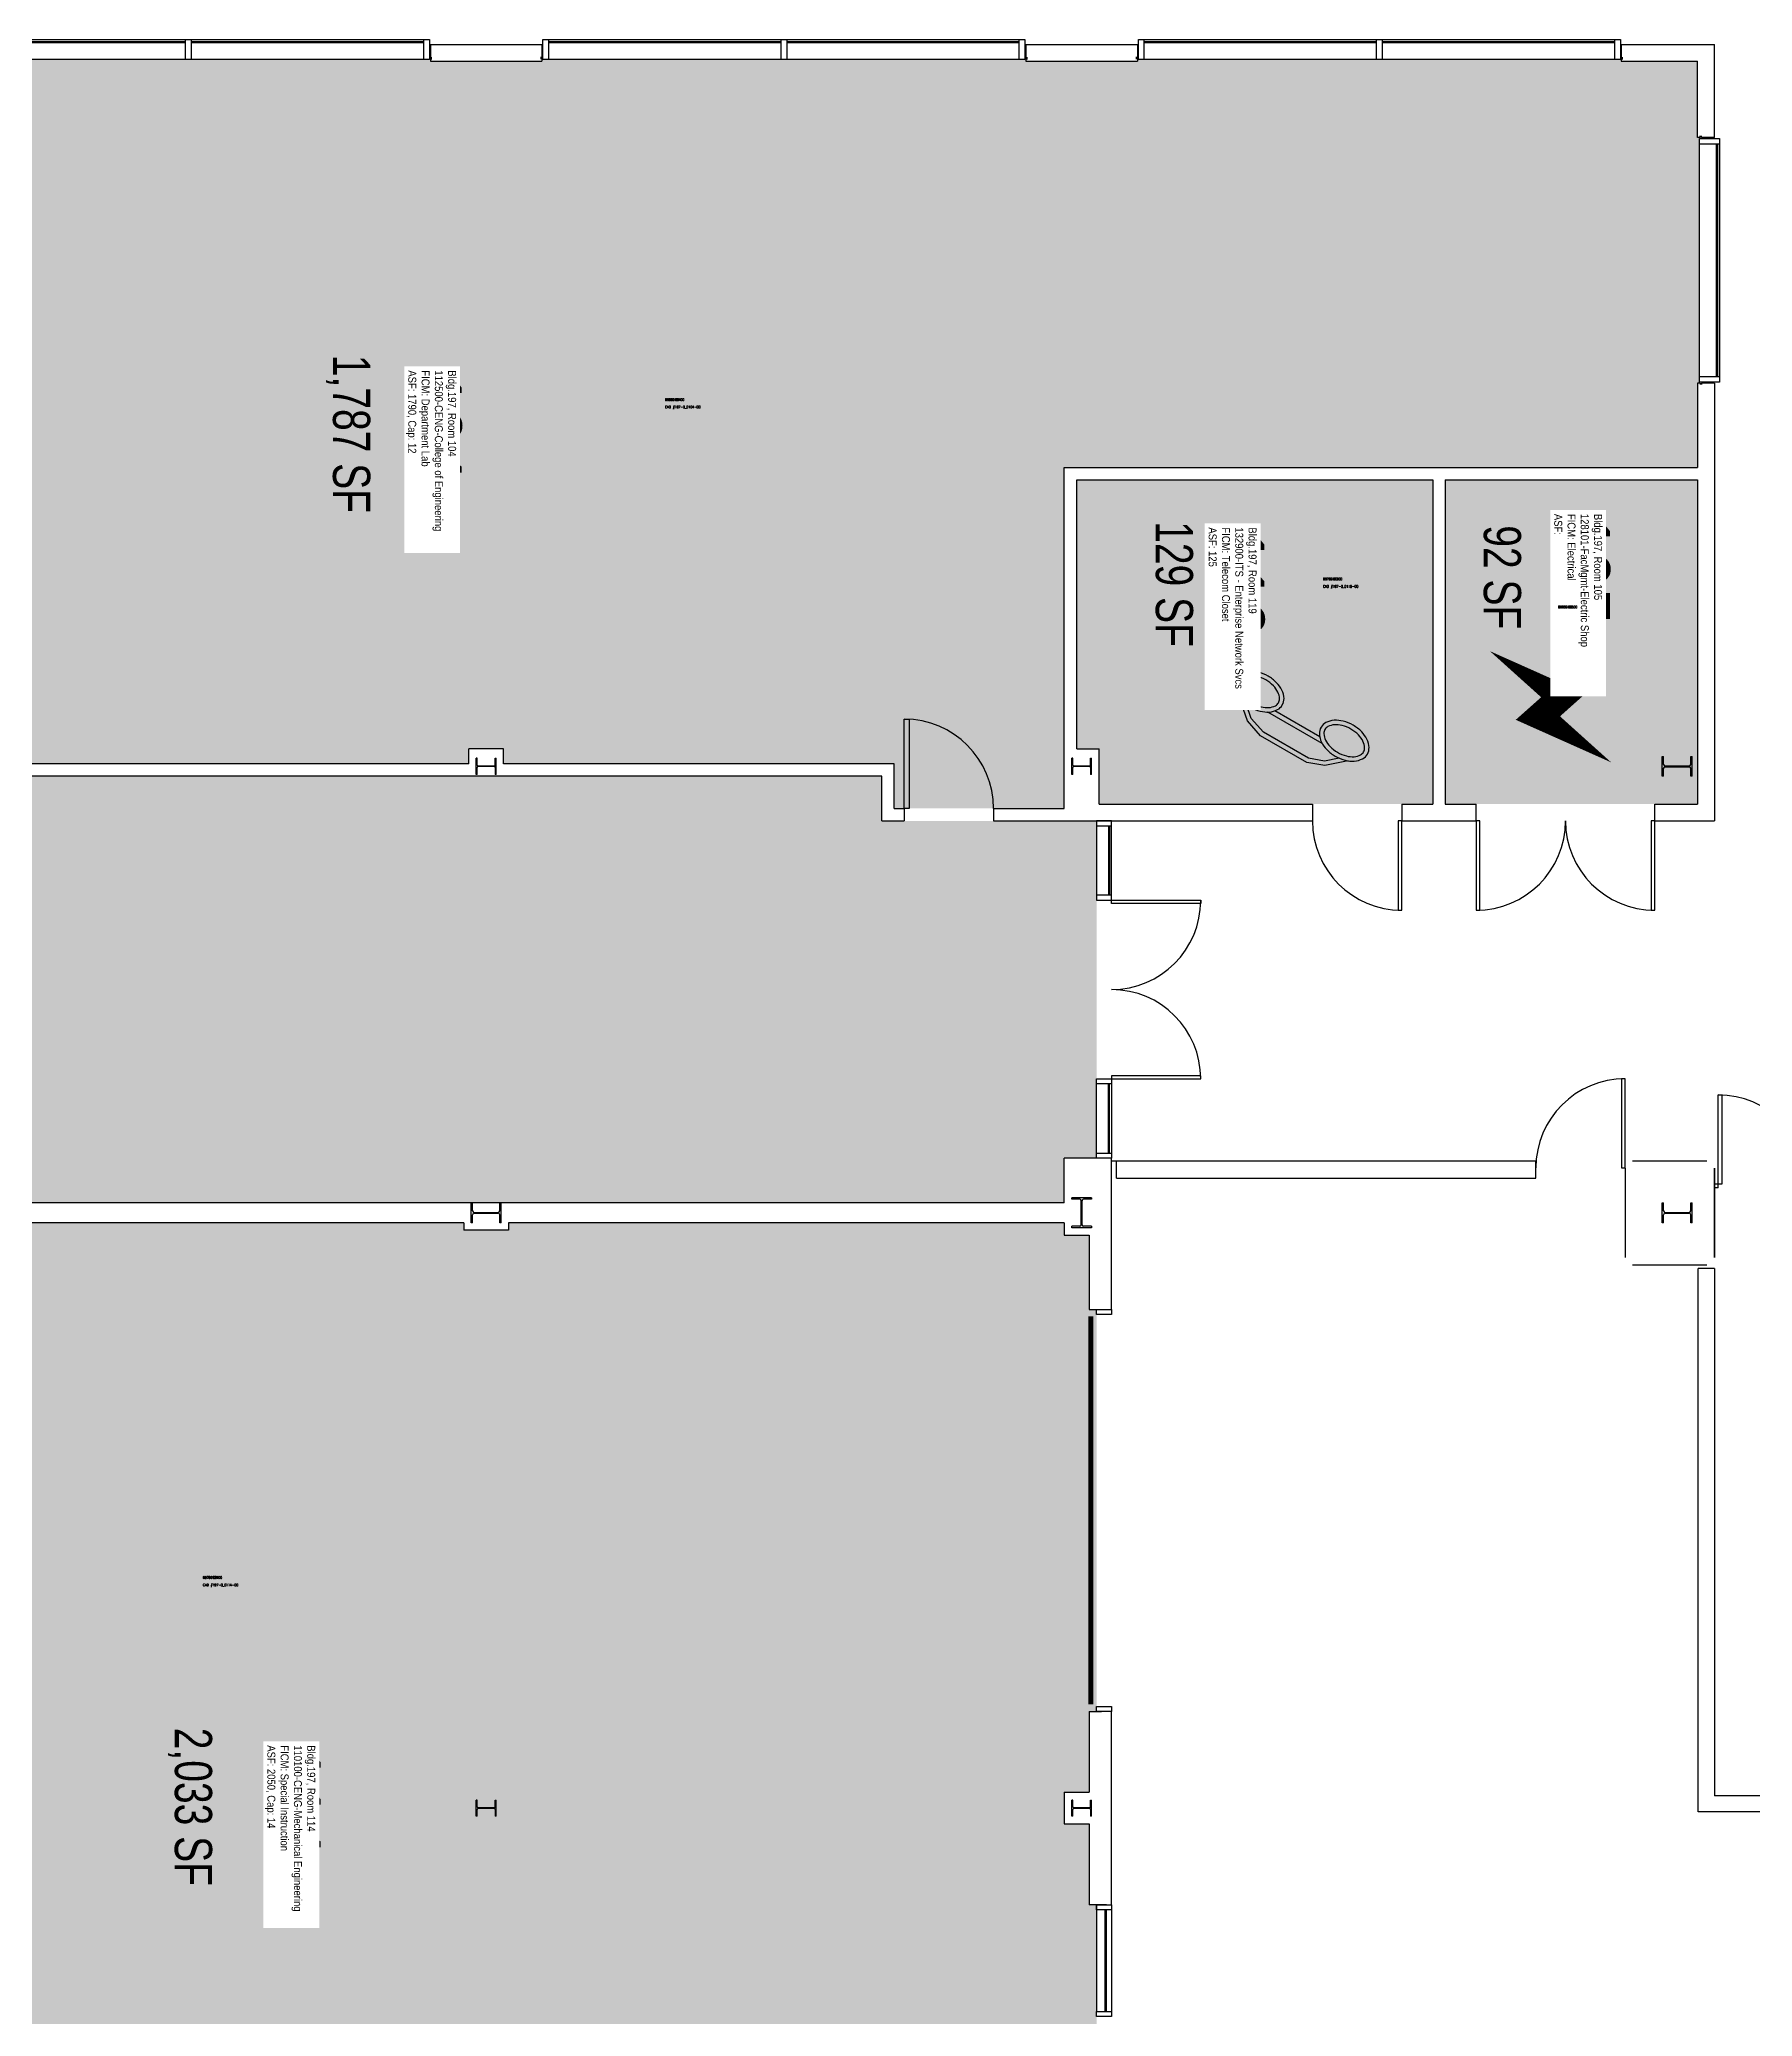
# Model space of a CAD drawing. Header units: inches. Extents: x -1455 to 1294, y -986 to 713.
# Drawn here: x 60 to 750, y -84 to 713 of the extents above; entities that cross this region are included whole.
import ezdxf
from ezdxf.enums import TextEntityAlignment as Align

# ---------------------------------------------------------------- set-up
doc = ezdxf.new("R2010")
doc.units = ezdxf.units.IN
doc.header["$LTSCALE"] = 10
doc.header["$MEASUREMENT"] = 0
doc.layers.get('0').update_dxf_attribs({"linetype": 'CONTINUOUS'})
for name, color, linetype in [('A-DOOR', 2, 'CONTINUOUS'), ('A-GLAZ', 1, 'CONTINUOUS'), ('A-GLAZ-SILL', 2, 'CONTINUOUS'), ('A-IDEN-CNUM', 7, 'CONTINUOUS'), ('A-IDEN-ICON', 4, 'CONTINUOUS'), ('A-IDEN-RNUM', 7, 'CONTINUOUS'), ('A-IDEN-SNUM', 4, 'CONTINUOUS'), ('A-IDEN-VNUM', 4, 'CONTINUOUS'), ('A-SITE', 3, 'CONTINUOUS'), ('A-WALL', 5, 'CONTINUOUS'), ('AREA-TEXT', 3, 'CONTINUOUS'), ('Rooms-Category-Color', 7, 'CONTINUOUS'), ('Rooms-College-Color', 7, 'CONTINUOUS'), ('Rooms-Department-Color', 7, 'CONTINUOUS'), ('Rooms-Division-Color', 7, 'CONTINUOUS'), ('Rooms-Information', 7, 'CONTINUOUS')]:
    doc.layers.add(name, color=color, linetype=linetype)
doc.styles.add('AREA', font='arial.ttf', dxfattribs={"width": 0.75, "height": 24})
doc.styles.add('ROOMSNUMBER', font='TXT.SHX', dxfattribs={"height": 1})
doc.styles.add('ROOMVNUMBER', font='arial.ttf', dxfattribs={"width": 0.85, "height": 30})

# ---------------------------------------------------------------- blocks, each defined once
blk = doc.blocks.new('CPELECT')
blk.add_lwpolyline([(0.0623, 0.0629, 0, 0.03, 0), (0.0105, -0.0168, 0.03, 0.03, 0), (-0.0105, 0.0068, 0.03, 0, 0), (-0.0623, -0.0729, 0.03, 0, 0)], format="xyseb")
blk = doc.blocks.new('W12x45')
for p, q in [((-4.0225, 5.455), (-4.0225, 6.03)), ((-4.0225, 6.03), (4.0225, 6.03)), ((-4.0225, 5.455), (-0.7675, 5.455)), ((-0.1675, 4.855), (-0.1675, -4.855)), ((0.1675, 4.855), (0.1675, -4.855)), ((0.7675, 5.455), (4.0225, 5.455)), ((4.0225, 6.03), (4.0225, 5.455)), ((-4.0225, -6.03), (-4.0225, -5.455)), ((-4.0225, -5.455), (-0.7675, -5.455)), ((-4.0225, -6.03), (4.0225, -6.03)), ((0.7675, -5.455), (4.0225, -5.455)), ((4.0225, -5.455), (4.0225, -6.03))]:
    blk.add_line(p, q)
for centre, start, end in [((-0.7675, 4.855), 0, 90), ((0.7675, 4.855), 90, 180), ((-0.7675, -4.855), 270, 0), ((0.7675, -4.855), 180, 270)]:
    blk.add_arc(centre, 0.6, start, end)
blk = doc.blocks.new('W8x24')
for p, q in [((-3.2475, 3.565), (-3.2475, 3.965)), ((-3.2475, 3.965), (3.2475, 3.965)), ((-3.2475, 3.565), (-0.5225, 3.565)), ((-0.1225, -3.165), (-0.1225, 3.165)), ((0.1225, -3.165), (0.1225, 3.165)), ((0.5225, 3.565), (3.2475, 3.565)), ((3.2475, 3.565), (3.2475, 3.965)), ((-3.2475, -3.965), (-3.2475, -3.565)), ((-0.5225, -3.565), (-3.2475, -3.565)), ((-3.2475, -3.965), (3.2475, -3.965)), ((0.5225, -3.565), (3.2475, -3.565)), ((3.2475, -3.565), (3.2475, -3.965))]:
    blk.add_line(p, q)
for centre, start, end in [((-0.5225, 3.165), 0, 90), ((0.5225, 3.165), 90, 180), ((-0.5225, -3.165), 270, 0), ((0.5225, -3.165), 180, 270)]:
    blk.add_arc(centre, 0.4, start, end)
blk = doc.blocks.new('CPPHONE')
for p, q in [((0.0096, 0.0252), (-0.0196, -0.0252)), ((0.0169, 0.0279), (-0.0182, -0.0329))]:
    blk.add_line(p, q)
for points in [[(0.0288, 0.0786, 0.139889), (0.0216, 0.0804, 0.107118), (0.0122, 0.0781, 0.079812), (0.0039, 0.0722, 0.067459), (-0.0035, 0.0626, 0.067459), (-0.008, 0.0515, 0.079812), (-0.009, 0.0413, 0.107118), (-0.0064, 0.032, 0.139889), (-0.0012, 0.0267, 0.139889), (0.0061, 0.0248, 0.107118), (0.0155, 0.0272, 0.079812), (0.0238, 0.0331, 0.067459), (0.0312, 0.0426, 0.067459), (0.0357, 0.0538, 0.079812), (0.0367, 0.0639, 0.107118), (0.034, 0.0732, 0.139889)], [(0.0263, 0.0743, 0.139889), (0.0218, 0.0754, 0.107118), (0.0144, 0.0736, 0.079812), (0.0074, 0.0686, 0.067459), (0.0008, 0.0601, 0.067459), (-0.0032, 0.0502, 0.079812), (-0.004, 0.0417, 0.107118), (-0.0019, 0.0344, 0.139889), (0.0013, 0.031, 0.139889), (0.0059, 0.0298, 0.107118), (0.0133, 0.0317, 0.079812), (0.0203, 0.0367, 0.067459), (0.0268, 0.0451, 0.067459), (0.0309, 0.055, 0.079812), (0.0317, 0.0636, 0.107118), (0.0296, 0.0709, 0.139889)], [(-0.0262, -0.0167, 0.139889), (-0.0334, -0.0148, 0.107118), (-0.0428, -0.0172, 0.079812), (-0.0511, -0.0231, 0.067459), (-0.0585, -0.0326, 0.067459), (-0.063, -0.0438, 0.079812), (-0.064, -0.0539, 0.107118), (-0.0614, -0.0632, 0.139889), (-0.0562, -0.0686, 0.139889), (-0.0489, -0.0704, 0.107118), (-0.0395, -0.0681, 0.079812), (-0.0312, -0.0622, 0.067459), (-0.0238, -0.0526, 0.067459), (-0.0193, -0.0415, 0.079812), (-0.0183, -0.0313, 0.107118), (-0.021, -0.022, 0.139889)], [(-0.0287, -0.021, 0.139889), (-0.0332, -0.0198, 0.107118), (-0.0406, -0.0217, 0.079812), (-0.0476, -0.0267, 0.067459), (-0.0542, -0.0351, 0.067459), (-0.0582, -0.045, 0.079812), (-0.059, -0.0536, 0.107118), (-0.0569, -0.0609, 0.139889), (-0.0537, -0.0643, 0.139889), (-0.0491, -0.0654, 0.107118), (-0.0417, -0.0636, 0.079812), (-0.0347, -0.0586, 0.067459), (-0.0282, -0.0501, 0.067459), (-0.0241, -0.0402, 0.079812), (-0.0233, -0.0317, 0.107118), (-0.0254, -0.0244, 0.139889)]]:
    blk.add_lwpolyline(points, format="xyb", close=True)
for points in [[(0.0364, 0.0572), (0.0417, 0.0308), (0.0382, 0.0108), (0.0082, -0.0411), (-0.0083, -0.0558), (-0.0338, -0.0645)], [(0.0334, 0.047), (0.0366, 0.0307), (0.0334, 0.0126), (0.0043, -0.0379), (-0.0109, -0.0514), (-0.0265, -0.0567)]]:
    blk.add_lwpolyline(points)

msp = doc.modelspace()

# ---------------------------------------------------------------- hatches: boundary and pattern name
at = {"layer": 'Rooms-Category-Color', "true_color": 0xe3f498}
for points in [[(-357.5, 705), (-262.5, 705), (-262.5, 704.25), (-217.5, 704.25), (-217.5, 705), (-22.5, 705), (-22.5, 704.25), (22.5, 704.25), (22.5, 705), (217.5, 705), (217.5, 704.25), (262.5, 704.25), (262.5, 705), (457.5, 705), (457.5, 704.25), (502.5, 704.25), (502.5, 705), (697.5, 705), (697.5, 704.25), (728.25, 704.25), (728.25, 673.5), (729, 673.5), (729, 574.5), (728.25, 574.5), (728.25, 540.5), (473, 540.5), (473, 403), (404.5, 403), (404.5, 421), (247, 421), (247, 427), (233, 427), (233, 421), (7, 421), (7, 427), (-7, 427), (-7, 421), (-74.5, 421), (-74.5, 403), (-169.97, 403), (-169.97, 544.5), (-357.5, 544.5)], [(-111.5, 236), (-9, 236), (-9, 233), (9, 233), (9, 236), (231, 236), (231, 233), (249, 233), (249, 236), (472.98, 236), (472.98, 230.97), (482.99, 230.97), (482.99, 201), (485.99, 201), (485.99, 39), (483, 39), (483, 6.37), (472.98, 6.37), (472.98, -6.37), (483, -6.37), (483, -39), (486.03, -39), (486.03, -201), (483.03, -201), (483, -235), (0, -235), (0, -117.5), (-242, -117.5), (-242, -7), (-231, -7), (-231, 7), (-236, 7), (-236, 80), (-111.5, 80)]]:
    msp.add_hatch(color=61, dxfattribs=at).paths.add_polyline_path(points)
at = {"layer": 'Rooms-Category-Color', "true_color": 0xadadad}
for points in [[(478, 535.5), (621.5, 535.5), (621.5, 404.75), (487, 404.75), (487, 427.02), (478, 427.02)], [(626.5, 535.5), (728.25, 535.5), (728.25, 404.75), (626.5, 404.75)], [(-956, 415), (-704, 415), (-704, 414.5), (-652, 414.5), (-652, 415), (-548, 415), (-548, 414.5), (-496, 414.5), (-496, 415), (-330.5, 415), (-330.5, 414.25), (-278.56, 414.25), (-278.5, 415), (-247, 415), (-247, 398), (-69.5, 398), (-69.5, 416), (399.5, 416), (399.5, 398), (486, 398), (486, 262), (472.98, 262), (472.98, 244), (-242, 244), (-242, 262), (-247, 262), (-247, 84.5), (-399, 84.5), (-399, 152.5), (-336, 152.5), (-336, 262), (-341, 262), (-341, 244), (-387, 244), (-387, 262), (-727, 262), (-727, 245), (-741.5, 245), (-741.5, 245.5), (-793.5, 245.5), (-793.5, 245), (-897.5, 245), (-897.5, 245.5), (-949.5, 245.5), (-949.5, 245), (-956, 245)]]:
    msp.add_hatch(color=253, dxfattribs=at).paths.add_polyline_path(points)
at = {"layer": 'Rooms-College-Color', "true_color": 0x99d7b2}
for points in [[(-357.5, 705), (-262.5, 705), (-262.5, 704.25), (-217.5, 704.25), (-217.5, 705), (-22.5, 705), (-22.5, 704.25), (22.5, 704.25), (22.5, 705), (217.5, 705), (217.5, 704.25), (262.5, 704.25), (262.5, 705), (457.5, 705), (457.5, 704.25), (502.5, 704.25), (502.5, 705), (697.5, 705), (697.5, 704.25), (728.25, 704.25), (728.25, 673.5), (729, 673.5), (729, 574.5), (728.25, 574.5), (728.25, 540.5), (473, 540.5), (473, 403), (404.5, 403), (404.5, 421), (247, 421), (247, 427), (233, 427), (233, 421), (7, 421), (7, 427), (-7, 427), (-7, 421), (-74.5, 421), (-74.5, 403), (-169.97, 403), (-169.97, 544.5), (-357.5, 544.5)], [(478, 535.5), (621.5, 535.5), (621.5, 404.75), (487, 404.75), (487, 427.02), (478, 427.02)], [(-111.5, 236), (-9, 236), (-9, 233), (9, 233), (9, 236), (231, 236), (231, 233), (249, 233), (249, 236), (472.98, 236), (472.98, 230.97), (482.99, 230.97), (482.99, 201), (485.99, 201), (485.99, 39), (483, 39), (483, 6.37), (472.98, 6.37), (472.98, -6.37), (483, -6.37), (483, -39), (486.03, -39), (486.03, -201), (483.03, -201), (483, -235), (0, -235), (0, -117.5), (-242, -117.5), (-242, -7), (-231, -7), (-231, 7), (-236, 7), (-236, 80), (-111.5, 80)]]:
    msp.add_hatch(color=253, dxfattribs=at).paths.add_polyline_path(points)
at = {"layer": 'Rooms-College-Color', "true_color": 0xadadad}
for points in [[(626.5, 535.5), (728.25, 535.5), (728.25, 404.75), (626.5, 404.75)], [(-956, 415), (-704, 415), (-704, 414.5), (-652, 414.5), (-652, 415), (-548, 415), (-548, 414.5), (-496, 414.5), (-496, 415), (-330.5, 415), (-330.5, 414.25), (-278.56, 414.25), (-278.5, 415), (-247, 415), (-247, 398), (-69.5, 398), (-69.5, 416), (399.5, 416), (399.5, 398), (486, 398), (486, 262), (472.98, 262), (472.98, 244), (-242, 244), (-242, 262), (-247, 262), (-247, 84.5), (-399, 84.5), (-399, 152.5), (-336, 152.5), (-336, 262), (-341, 262), (-341, 244), (-387, 244), (-387, 262), (-727, 262), (-727, 245), (-741.5, 245), (-741.5, 245.5), (-793.5, 245.5), (-793.5, 245), (-897.5, 245), (-897.5, 245.5), (-949.5, 245.5), (-949.5, 245), (-956, 245)]]:
    msp.add_hatch(color=253, dxfattribs=at).paths.add_polyline_path(points)
at = {"layer": 'Rooms-Department-Color', "true_color": 0x99d7b2}
for points in [[(-357.5, 705), (-262.5, 705), (-262.5, 704.25), (-217.5, 704.25), (-217.5, 705), (-22.5, 705), (-22.5, 704.25), (22.5, 704.25), (22.5, 705), (217.5, 705), (217.5, 704.25), (262.5, 704.25), (262.5, 705), (457.5, 705), (457.5, 704.25), (502.5, 704.25), (502.5, 705), (697.5, 705), (697.5, 704.25), (728.25, 704.25), (728.25, 673.5), (729, 673.5), (729, 574.5), (728.25, 574.5), (728.25, 540.5), (473, 540.5), (473, 403), (404.5, 403), (404.5, 421), (247, 421), (247, 427), (233, 427), (233, 421), (7, 421), (7, 427), (-7, 427), (-7, 421), (-74.5, 421), (-74.5, 403), (-169.97, 403), (-169.97, 544.5), (-357.5, 544.5)], [(-111.5, 236), (-9, 236), (-9, 233), (9, 233), (9, 236), (231, 236), (231, 233), (249, 233), (249, 236), (472.98, 236), (472.98, 230.97), (482.99, 230.97), (482.99, 201), (485.99, 201), (485.99, 39), (483, 39), (483, 6.37), (472.98, 6.37), (472.98, -6.37), (483, -6.37), (483, -39), (486.03, -39), (486.03, -201), (483.03, -201), (483, -235), (0, -235), (0, -117.5), (-242, -117.5), (-242, -7), (-231, -7), (-231, 7), (-236, 7), (-236, 80), (-111.5, 80)]]:
    msp.add_hatch(color=253, dxfattribs=at).paths.add_polyline_path(points)
at = {"layer": 'Rooms-Department-Color', "true_color": 0xacacac}
for points in [[(478, 535.5), (621.5, 535.5), (621.5, 404.75), (487, 404.75), (487, 427.02), (478, 427.02)], [(626.5, 535.5), (728.25, 535.5), (728.25, 404.75), (626.5, 404.75)], [(-956, 415), (-704, 415), (-704, 414.5), (-652, 414.5), (-652, 415), (-548, 415), (-548, 414.5), (-496, 414.5), (-496, 415), (-330.5, 415), (-330.5, 414.25), (-278.56, 414.25), (-278.5, 415), (-247, 415), (-247, 398), (-69.5, 398), (-69.5, 416), (399.5, 416), (399.5, 398), (486, 398), (486, 262), (472.98, 262), (472.98, 244), (-242, 244), (-242, 262), (-247, 262), (-247, 84.5), (-399, 84.5), (-399, 152.5), (-336, 152.5), (-336, 262), (-341, 262), (-341, 244), (-387, 244), (-387, 262), (-727, 262), (-727, 245), (-741.5, 245), (-741.5, 245.5), (-793.5, 245.5), (-793.5, 245), (-897.5, 245), (-897.5, 245.5), (-949.5, 245.5), (-949.5, 245), (-956, 245)]]:
    msp.add_hatch(color=253, dxfattribs=at).paths.add_polyline_path(points)
at = {"layer": 'Rooms-Division-Color', "true_color": 0x99d7b2}
for points in [[(-357.5, 705), (-262.5, 705), (-262.5, 704.25), (-217.5, 704.25), (-217.5, 705), (-22.5, 705), (-22.5, 704.25), (22.5, 704.25), (22.5, 705), (217.5, 705), (217.5, 704.25), (262.5, 704.25), (262.5, 705), (457.5, 705), (457.5, 704.25), (502.5, 704.25), (502.5, 705), (697.5, 705), (697.5, 704.25), (728.25, 704.25), (728.25, 673.5), (729, 673.5), (729, 574.5), (728.25, 574.5), (728.25, 540.5), (473, 540.5), (473, 403), (404.5, 403), (404.5, 421), (247, 421), (247, 427), (233, 427), (233, 421), (7, 421), (7, 427), (-7, 427), (-7, 421), (-74.5, 421), (-74.5, 403), (-169.97, 403), (-169.97, 544.5), (-357.5, 544.5)], [(-111.5, 236), (-9, 236), (-9, 233), (9, 233), (9, 236), (231, 236), (231, 233), (249, 233), (249, 236), (472.98, 236), (472.98, 230.97), (482.99, 230.97), (482.99, 201), (485.99, 201), (485.99, 39), (483, 39), (483, 6.37), (472.98, 6.37), (472.98, -6.37), (483, -6.37), (483, -39), (486.03, -39), (486.03, -201), (483.03, -201), (483, -235), (0, -235), (0, -117.5), (-242, -117.5), (-242, -7), (-231, -7), (-231, 7), (-236, 7), (-236, 80), (-111.5, 80)]]:
    msp.add_hatch(color=253, dxfattribs=at).paths.add_polyline_path(points)
at = {"layer": 'Rooms-Division-Color', "true_color": 0xadadad}
for points in [[(478, 535.5), (621.5, 535.5), (621.5, 404.75), (487, 404.75), (487, 427.02), (478, 427.02)], [(626.5, 535.5), (728.25, 535.5), (728.25, 404.75), (626.5, 404.75)], [(-956, 415), (-704, 415), (-704, 414.5), (-652, 414.5), (-652, 415), (-548, 415), (-548, 414.5), (-496, 414.5), (-496, 415), (-330.5, 415), (-330.5, 414.25), (-278.56, 414.25), (-278.5, 415), (-247, 415), (-247, 398), (-69.5, 398), (-69.5, 416), (399.5, 416), (399.5, 398), (486, 398), (486, 262), (472.98, 262), (472.98, 244), (-242, 244), (-242, 262), (-247, 262), (-247, 84.5), (-399, 84.5), (-399, 152.5), (-336, 152.5), (-336, 262), (-341, 262), (-341, 244), (-387, 244), (-387, 262), (-727, 262), (-727, 245), (-741.5, 245), (-741.5, 245.5), (-793.5, 245.5), (-793.5, 245), (-897.5, 245), (-897.5, 245.5), (-949.5, 245.5), (-949.5, 245), (-956, 245)]]:
    msp.add_hatch(color=253, dxfattribs=at).paths.add_polyline_path(points)

# ---------------------------------------------------------------- linework, layer by layer
at = {"layer": 'A-DOOR'}
for p, q in [((736.5, 251.5), (735, 251.5)), ((736.5, 250), (735, 250)), ((736.5, 250), (736.5, 251.5))]:
    msp.add_line(p, q, dxfattribs=at)
for points in [[(410.5, 403), (408.5, 403), (408.5, 439), (410.5, 439)], [(607.5, 398), (607.5, 362), (609, 362), (609, 398)], [(639, 398), (639, 362), (640.5, 362), (640.5, 398)], [(709.5, 398), (709.5, 362), (711, 362), (711, 398)], [(528, 366), (528, 364.75), (492, 364.75), (492, 366)], [(528, 294), (528, 295.25), (492, 295.25), (492, 294)], [(699.05, 294.06), (697.55, 294.06), (697.55, 258.06), (699.05, 258.06)], [(736.5, 287.5), (738, 287.5), (738, 251.5), (736.5, 251.5)]]:
    msp.add_lwpolyline(points, close=True, dxfattribs=at)
at = {"layer": 'A-DOOR', "const_width": 2}
msp.add_lwpolyline([(483.75, 198.22), (483.75, 41.81)], dxfattribs=at)
at = {"layer": 'A-DOOR'}
for centre, radius, start, end in [((408.5, 403), 36, 0, 90), ((609, 398), 36, 180, 270), ((639, 398), 36, 270, 0), ((711, 398), 36, 180, 270), ((492, 366), 36, 270, 0), ((492, 294), 36, 0, 90), ((699.06, 258.06), 36.01, 90.0134, 179.98811), ((736.5, 251.5), 36, 360, 90)]:
    msp.add_arc(centre, radius, start, end, dxfattribs=at)
at = {"layer": 'A-GLAZ'}
for p, q in [((25.12, 712.25), (118.88, 712.25)), ((25.12, 711.75), (118.88, 711.75)), ((121.12, 712.25), (214.87, 712.25)), ((121.12, 711.75), (214.87, 711.75)), ((265.12, 712.25), (358.87, 712.25)), ((265.12, 711.75), (358.87, 711.75)), ((361.12, 712.25), (454.87, 712.25)), ((361.12, 711.75), (454.87, 711.75)), ((505.12, 712.25), (598.87, 712.25)), ((505.12, 711.75), (598.87, 711.75)), ((601.12, 712.25), (694.87, 712.25)), ((601.12, 711.75), (694.87, 711.75)), ((735.75, 670.88), (735.75, 577.13)), ((736.25, 670.88), (736.25, 577.13)), ((490.75, 396), (490.75, 368)), ((491.25, 396), (491.25, 368)), ((490.75, 264), (490.75, 292)), ((491.25, 264), (491.25, 292)), ((489.53, -82), (489.53, -41)), ((490.03, -82), (490.03, -41))]:
    msp.add_line(p, q, dxfattribs=at)
at = {"layer": 'A-GLAZ-SILL'}
for p, q in [((22.88, 713), (217.12, 713)), ((262.88, 713), (457.12, 713)), ((502.88, 713), (697.12, 713)), ((217.12, 705), (22.88, 705)), ((457.12, 705), (262.88, 705)), ((697.12, 705), (502.88, 705)), ((729, 577.13), (729, 670.88)), ((737, 670.88), (737, 577.13)), ((486, 396), (486, 368)), ((492, 368), (492, 396)), ((486, 264), (486, 292)), ((492, 292), (492, 264)), ((486.03, -39), (486.03, -82)), ((486.03, -39), (486.03, -82)), ((492.03, -39), (492.03, -82)), ((492.03, -39), (492.03, -82))]:
    msp.add_line(p, q, dxfattribs=at)
at = {"layer": 'A-SITE'}
for p, q in [((491.99, 261), (663.05, 261)), ((493.99, 254), (493.99, 261)), ((663.05, 254), (663.05, 261)), ((493.99, 254), (663.05, 254)), ((735, 217.5), (728.5, 217.5)), ((728.5, -1.5), (728.5, 217.5)), ((735, 217.5), (735, 5)), ((1021, 5), (735, 5)), ((1021, -1.5), (728.5, -1.5))]:
    msp.add_line(p, q, dxfattribs=at)
at = {"layer": 'A-WALL'}
for p, q in [((217.5, 711), (217.5, 705.75)), ((217.5, 711), (262.5, 711)), ((262.5, 711), (262.5, 705.75)), ((457.5, 711), (502.5, 711)), ((457.5, 711), (457.5, 705.75)), ((502.5, 711), (502.5, 705.75)), ((697.5, 711), (735, 711)), ((697.5, 711), (697.5, 705.75)), ((735, 673.5), (735, 711)), ((217.5, 705.75), (218.13, 705.75)), ((217.5, 705.25), (217.5, 704.25)), ((217.5, 705.25), (218.13, 705.25)), ((217.5, 704.25), (262.5, 704.25)), ((262.5, 705.75), (261.87, 705.75)), ((262.5, 705.25), (261.87, 705.25)), ((262.5, 705.25), (262.5, 704.25)), ((457.5, 705.75), (458.13, 705.75)), ((457.5, 705.25), (458.13, 705.25)), ((457.5, 705.25), (457.5, 704.25)), ((457.5, 704.25), (502.5, 704.25)), ((502.5, 705.75), (501.87, 705.75)), ((502.5, 705.25), (501.87, 705.25)), ((502.5, 705.25), (502.5, 704.25)), ((697.5, 705.75), (698.13, 705.75)), ((697.5, 705.25), (698.13, 705.25)), ((697.5, 705.25), (697.5, 704.25)), ((697.5, 704.25), (728.25, 704.25)), ((728.25, 673.5), (728.25, 704.25)), ((729.25, 673.5), (728.25, 673.5)), ((729.25, 673.5), (728.25, 673.5)), ((729.25, 673.5), (729.25, 674.13)), ((729.75, 673.5), (729.75, 674.13)), ((735, 673.5), (729.75, 673.5)), ((735, 673.5), (729.75, 673.5)), ((728.25, 574.5), (728.25, 540.5)), ((729.25, 574.5), (728.25, 574.5)), ((729.25, 574.5), (729.25, 573.87)), ((735, 574.5), (729.75, 574.5)), ((729.75, 574.5), (729.75, 573.87)), ((735, 574.5), (735, 398)), ((473, 540.5), (728.25, 540.5)), ((473, 403), (473, 540.5)), ((478, 535.5), (621.5, 535.5)), ((478, 427.02), (478, 535.5)), ((621.5, 535.5), (621.5, 404.75)), ((626.5, 535.5), (626.5, 404.75)), ((626.5, 535.5), (728.25, 535.5)), ((728.25, 535.5), (728.25, 404.75)), ((247, 427), (233, 427)), ((233, 421), (233, 427)), ((247, 421), (247, 427)), ((478, 427.02), (487, 427.02)), ((487, 404.75), (487, 427.02)), ((399.5, 416), (-69.5, 416)), ((233, 421), (7, 421)), ((404.5, 421), (247, 421)), ((399.5, 398), (399.5, 416)), ((404.5, 403), (404.5, 421)), ((404.5, 403), (408.5, 403)), ((408.5, 403), (408.5, 398)), ((444.5, 403), (444.5, 398)), ((444.5, 403), (473, 403)), ((487, 404.75), (573, 404.75)), ((573, 404.75), (573, 398)), ((609, 404.75), (609, 398)), ((609, 404.75), (621.5, 404.75)), ((626.5, 404.75), (639, 404.75)), ((639, 398), (639, 404.75)), ((711, 398), (711, 404.75)), ((711, 404.75), (728.25, 404.75)), ((399.5, 398), (408.5, 398)), ((444.5, 398), (573, 398)), ((609, 398), (639, 398)), ((711, 398), (735, 398)), ((492, 262), (472.98, 262)), ((472.98, 244), (472.98, 262)), ((491.99, 201), (491.99, 262)), ((492, 261), (492, 262)), ((699, 258), (699, 222)), ((699, 258), (699, 222)), ((702, 261), (732, 261)), ((735, 222), (735, 258)), ((735, 258), (735, 222)), ((472.98, 244), (-242, 244)), ((231, 236), (9, 236)), ((231, 236), (231, 233)), ((249, 233), (231, 233)), ((472.98, 236), (249, 236)), ((249, 236), (249, 233)), ((472.98, 236), (472.98, 230.97)), ((472.98, 230.97), (482.99, 230.97)), ((482.99, 230.97), (482.99, 201)), ((702, 219), (732, 219)), ((482.99, 201), (487.99, 201)), ((483, 39), (483, 6.37)), ((483, 39), (488, 39)), ((491.99, -39), (491.99, 39)), ((472.98, 6.37), (472.98, -6.37)), ((472.98, 6.37), (483, 6.37)), ((472.98, -6.37), (483, -6.37)), ((483, -6.37), (483, -39)), ((490.03, -39), (483.03, -39)), ((486.03, -82), (492.03, -82)), ((486.03, -84), (486.03, -82)), ((492.03, -84), (486.03, -84)), ((492.03, -82), (492.03, -84))]:
    msp.add_line(p, q, dxfattribs=at)
for points in [[(118.88, 705), (118.88, 713), (121.12, 713), (121.12, 705)], [(214.87, 705), (214.87, 713), (217.12, 713), (217.12, 705)], [(262.88, 705), (262.88, 713), (265.12, 713), (265.12, 705)], [(358.87, 705), (358.87, 713), (361.12, 713), (361.12, 705)], [(454.87, 705), (454.87, 713), (457.12, 713), (457.12, 705)], [(502.88, 705), (502.88, 713), (505.12, 713), (505.12, 705)], [(598.87, 705), (598.87, 713), (601.12, 713), (601.12, 705)], [(694.87, 705), (694.87, 713), (697.12, 713), (697.12, 705)], [(729, 673.13), (737, 673.13), (737, 670.88), (729, 670.88)], [(729, 577.13), (737, 577.13), (737, 574.88), (729, 574.88)], [(492, 398), (486, 398), (486, 396), (492, 396)], [(486, 366), (492, 366), (492, 368), (486, 368)], [(486, 294), (492, 294), (492, 292), (486, 292)], [(492, 262), (486, 262), (486, 264), (492, 264)], [(485.99, 201), (491.99, 201), (491.99, 199), (485.99, 199)], [(485.99, 41), (491.99, 41), (491.99, 39), (485.99, 39)], [(486.03, -39), (492.03, -39), (492.03, -41), (486.03, -41)]]:
    msp.add_lwpolyline(points, close=True, dxfattribs=at)

# ---------------------------------------------------------------- block references
at = {"layer": 'A-IDEN-ICON', "rotation": 270}
for name, p, xscale, yscale, zscale in [('CPELECT', (670.78, 444), 359.9999999987206, 359.9999999987206, 359.9999999987206), ('CPPHONE', (566.88, 435.3), 360, 360, 360)]:
    msp.add_blockref(name, p, dxfattribs=dict(at, xscale=xscale, yscale=yscale, zscale=zscale))
at = {"layer": 'A-WALL'}
for name, p, rotation in [('W8x24', (240, 420), 90), ('W8x24', (480, 420), 90), ('W12x45', (720, 420), 90), ('W12x45', (240, 240), 90), ('W12x45', (480, 240), 180), ('W12x45', (720, 240), 90), ('W8x24', (240, 0), 90), ('W8x24', (480, 0), 90)]:
    msp.add_blockref(name, p, dxfattribs=dict(at, rotation=rotation))

# ---------------------------------------------------------------- texts
at = {"layer": 'A-IDEN-CNUM', "style": 'ROOMSNUMBER', "width": 0.85}
for s, p in [('CAD #197-0_0104-00', (312.12, 564.32)), ('CAD #197-0_0119-00', (577.3, 492.02)), ('CAD #197-0_0105-00', (672.04, 480.69)), ('CAD #197-0_0114-00', (125.85, 89.46))]:
    msp.add_text(s, height=1, rotation=360, dxfattribs=at).set_placement(p)
at = {"layer": 'A-IDEN-RNUM', "style": 'ROOMSNUMBER', "width": 0.85}
for s, p in [('0104-00', (312.12, 567.32)), ('0119-00', (577.3, 495.02)), ('0105-00', (672.04, 483.69)), ('0114-00', (125.85, 92.46))]:
    msp.add_text(s, height=1, rotation=360, dxfattribs=at).set_placement(p)
at = {"layer": 'A-IDEN-SNUM', "style": 'ROOMSNUMBER', "width": 0.85}
for s, p in [('1970010400', (312.12, 567.32)), ('1970011900', (577.3, 495.02)), ('1970010500', (672.04, 483.69)), ('1970011400', (125.85, 92.46))]:
    msp.add_text(s, height=1, rotation=360, dxfattribs=at).set_placement(p)
at = {"layer": 'A-IDEN-VNUM', "style": 'ROOMVNUMBER', "width": 0.85}
for s, p in [('104', (218.88, 557.34)), ('105', (681.66, 499.47)), ('119', (542.39, 494.03)), ('114', (162.09, 3.04))]:
    msp.add_text(s, height=22.5, rotation=270, dxfattribs=at).set_placement(p, align=Align.MIDDLE_CENTER)
at = {"layer": 'AREA-TEXT', "style": 'AREA', "width": 0.75}
for s, p in [('1,787 SF', (185.75, 554)), ('129 SF', (517.37, 493.48)), ('92 SF', (649.56, 496.2)), ('2,033 SF', (122.02, 0.5))]:
    msp.add_text(s, height=15, rotation=270, dxfattribs=at).set_placement(p, align=Align.MIDDLE_CENTER)

# ---------------------------------------------------------------- next in the draw order: texts
at = {"layer": 'Rooms-Information', "width": 72, "attachment_point": 7, "rotation": 270, "style": 'ROOMVNUMBER', "bg_fill": 3, "box_fill_scale": 1.5, "bg_fill_color": 256, "bg_fill_true_color": 13158600, "bg_fill_transparency": 0}
for s, insert, char_height in [('Bldg.197, Room 104^M^J112500-CENG-College of Engineering^M^JFICM: Department Lab^M^JASF: 1790, Cap: 12', (207.63, 579.63), 3.21429), ('Bldg.197, Room 105^M^J128101-FacMgmt-Electric Shop^M^JFICM: Electrical^M^JASF: ', (670.41, 521.76), 3.2143), ('Bldg.197, Room 119^M^J132900-ITS - Enterprise Network Svcs^M^JFICM: Telecom Closet^M^JASF: 125', (531.14, 516.32), 3.2143), ('Bldg.197, Room 114^M^J110100-CENG-Mechanical Engineering^M^JFICM: Special Instruction^M^JASF: 2050, Cap: 14', (150.84, 25.32), 3.21429)]:
    msp.add_mtext(s, dxfattribs=dict(at, insert=insert, char_height=char_height))

doc.saveas('drawing.dxf')
